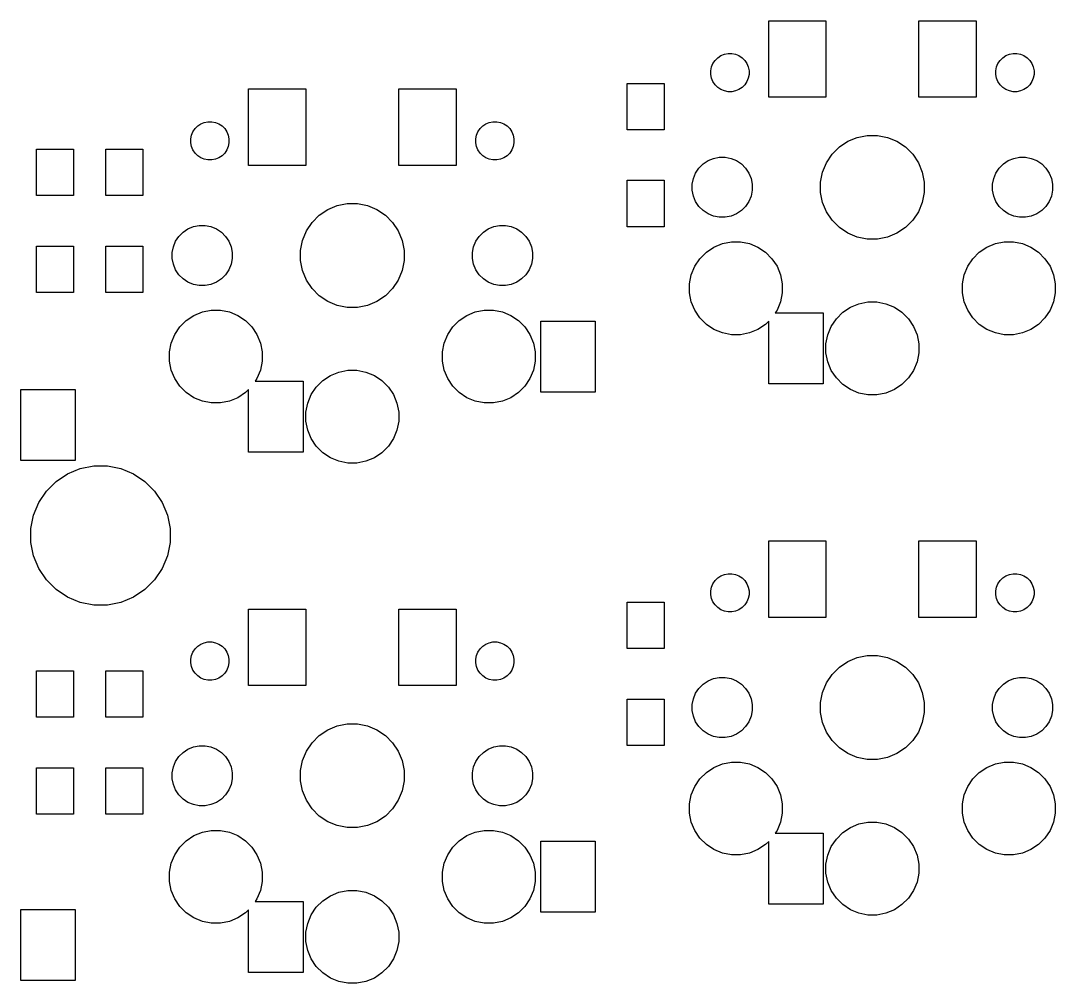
# Model space of a CAD drawing. Extents: x 3.48 to 9.62, y -5.65 to -1.5.
# Drawn here: x 5.018 to 6.51, y -4.419 to -3.032 of the extents above; entities that cross this region are included whole.
import ezdxf

# ---------------------------------------------------------------- set-up
doc = ezdxf.new("R2010")
doc.units = 0
doc.header["$MEASUREMENT"] = 0
doc.layers.add('BLACK', color=7, linetype='CONTINUOUS')

msp = doc.modelspace()

# ---------------------------------------------------------------- linework, layer by layer
at = {"layer": 'BLACK', "linetype": 'CONTINUOUS'}
for p, q in [((6.09646, -3.14177), (6.09646, -3.03154)), ((6.09646, -3.03154), (6.17913, -3.03154)), ((6.17913, -3.03154), (6.17913, -3.14177)), ((6.31299, -3.14177), (6.31299, -3.03154)), ((6.31299, -3.03154), (6.39567, -3.03154)), ((6.39567, -3.03154), (6.39567, -3.14177)), ((6.01914, -3.08873), (6.02298, -3.08489)), ((6.02298, -3.08489), (6.0275, -3.08188)), ((6.0275, -3.08188), (6.03251, -3.0798)), ((6.03251, -3.0798), (6.03784, -3.07874)), ((6.03784, -3.07874), (6.04327, -3.07874)), ((6.04327, -3.07874), (6.04859, -3.0798)), ((6.04859, -3.0798), (6.05361, -3.08188)), ((6.05361, -3.08188), (6.05812, -3.08489)), ((6.05812, -3.08489), (6.06196, -3.08873)), ((6.43017, -3.08873), (6.43401, -3.08489)), ((6.43401, -3.08489), (6.43852, -3.08188)), ((6.43852, -3.08188), (6.44354, -3.0798)), ((6.44354, -3.0798), (6.44886, -3.07874)), ((6.44886, -3.07874), (6.45429, -3.07874)), ((6.45429, -3.07874), (6.45961, -3.0798)), ((6.45961, -3.0798), (6.46463, -3.08188)), ((6.46463, -3.08188), (6.46914, -3.08489)), ((6.46914, -3.08489), (6.47298, -3.08873)), ((6.01299, -3.10358), (6.01405, -3.09826)), ((6.01299, -3.10901), (6.01299, -3.10358)), ((6.01405, -3.09826), (6.01613, -3.09325)), ((6.01613, -3.09325), (6.01914, -3.08873)), ((6.06196, -3.08873), (6.06497, -3.09325)), ((6.06497, -3.09325), (6.06705, -3.09826)), ((6.06705, -3.09826), (6.06811, -3.10358)), ((6.06811, -3.10358), (6.06811, -3.10901)), ((6.42402, -3.10358), (6.42507, -3.09826)), ((6.42402, -3.10901), (6.42402, -3.10358)), ((6.42507, -3.09826), (6.42715, -3.09325)), ((6.42715, -3.09325), (6.43017, -3.08873)), ((6.47298, -3.08873), (6.476, -3.09325)), ((6.476, -3.09325), (6.47807, -3.09826)), ((6.47807, -3.09826), (6.47913, -3.10358)), ((6.47913, -3.10358), (6.47913, -3.10901)), ((6.01405, -3.11434), (6.01299, -3.10901)), ((6.01613, -3.11935), (6.01405, -3.11434)), ((6.06705, -3.11434), (6.06497, -3.11935)), ((6.06811, -3.10901), (6.06705, -3.11434)), ((6.42507, -3.11434), (6.42402, -3.10901)), ((6.42715, -3.11935), (6.42507, -3.11434)), ((6.47807, -3.11434), (6.476, -3.11935)), ((6.47913, -3.10901), (6.47807, -3.11434)), ((5.34646, -3.2402), (5.34646, -3.12996)), ((5.34646, -3.12996), (5.42913, -3.12996)), ((5.42913, -3.12996), (5.42913, -3.2402)), ((5.56299, -3.2402), (5.56299, -3.12996)), ((5.56299, -3.12996), (5.64567, -3.12996)), ((5.64567, -3.12996), (5.64567, -3.2402)), ((5.89252, -3.18878), (5.89252, -3.12185)), ((5.89252, -3.12185), (5.94567, -3.12185)), ((5.94567, -3.12185), (5.94567, -3.18878)), ((6.01914, -3.12387), (6.01613, -3.11935)), ((6.02298, -3.12771), (6.01914, -3.12387)), ((6.0275, -3.13072), (6.02298, -3.12771)), ((6.03251, -3.1328), (6.0275, -3.13072)), ((6.03784, -3.13386), (6.03251, -3.1328)), ((6.04859, -3.1328), (6.04327, -3.13386)), ((6.05361, -3.13072), (6.04859, -3.1328)), ((6.05812, -3.12771), (6.05361, -3.13072)), ((6.06196, -3.12387), (6.05812, -3.12771)), ((6.06497, -3.11935), (6.06196, -3.12387)), ((6.43017, -3.12387), (6.42715, -3.11935)), ((6.43401, -3.12771), (6.43017, -3.12387)), ((6.43852, -3.13072), (6.43401, -3.12771)), ((6.44354, -3.1328), (6.43852, -3.13072)), ((6.44886, -3.13386), (6.44354, -3.1328)), ((6.45961, -3.1328), (6.45429, -3.13386)), ((6.46463, -3.13072), (6.45961, -3.1328)), ((6.46914, -3.12771), (6.46463, -3.13072)), ((6.47298, -3.12387), (6.46914, -3.12771)), ((6.476, -3.11935), (6.47298, -3.12387)), ((6.04327, -3.13386), (6.03784, -3.13386)), ((6.17913, -3.14177), (6.09646, -3.14177)), ((6.39567, -3.14177), (6.31299, -3.14177)), ((6.45429, -3.13386), (6.44886, -3.13386)), ((5.28251, -3.17822), (5.28784, -3.17717)), ((5.28784, -3.17717), (5.29327, -3.17717)), ((5.29327, -3.17717), (5.29859, -3.17822)), ((5.69354, -3.17822), (5.69886, -3.17717)), ((5.69886, -3.17717), (5.70429, -3.17717)), ((5.70429, -3.17717), (5.70961, -3.17822)), ((5.26405, -3.19669), (5.26613, -3.19167)), ((5.26613, -3.19167), (5.26914, -3.18716)), ((5.26914, -3.18716), (5.27298, -3.18332)), ((5.27298, -3.18332), (5.2775, -3.1803)), ((5.2775, -3.1803), (5.28251, -3.17822)), ((5.29859, -3.17822), (5.30361, -3.1803)), ((5.30361, -3.1803), (5.30812, -3.18332)), ((5.30812, -3.18332), (5.31196, -3.18716)), ((5.31196, -3.18716), (5.31497, -3.19167)), ((5.31497, -3.19167), (5.31705, -3.19669)), ((5.67507, -3.19669), (5.67715, -3.19167)), ((5.67715, -3.19167), (5.68017, -3.18716)), ((5.68017, -3.18716), (5.68401, -3.18332)), ((5.68401, -3.18332), (5.68852, -3.1803)), ((5.68852, -3.1803), (5.69354, -3.17822)), ((5.70961, -3.17822), (5.71463, -3.1803)), ((5.71463, -3.1803), (5.71914, -3.18332)), ((5.71914, -3.18332), (5.72298, -3.18716)), ((5.72298, -3.18716), (5.726, -3.19167)), ((5.726, -3.19167), (5.72807, -3.19669)), ((5.94567, -3.18878), (5.89252, -3.18878)), ((5.26299, -3.20201), (5.26405, -3.19669)), ((5.26299, -3.20744), (5.26299, -3.20201)), ((5.26405, -3.21276), (5.26299, -3.20744)), ((5.31705, -3.19669), (5.31811, -3.20201)), ((5.31811, -3.20744), (5.31705, -3.21276)), ((5.31811, -3.20201), (5.31811, -3.20744)), ((5.67402, -3.20201), (5.67507, -3.19669)), ((5.67402, -3.20744), (5.67402, -3.20201)), ((5.67507, -3.21276), (5.67402, -3.20744)), ((5.72807, -3.19669), (5.72913, -3.20201)), ((5.72913, -3.20744), (5.72807, -3.21276)), ((5.72913, -3.20201), (5.72913, -3.20744)), ((6.19838, -3.21355), (6.21063, -3.20536)), ((6.21063, -3.20536), (6.22424, -3.19973)), ((6.22424, -3.19973), (6.2387, -3.19685)), ((6.2387, -3.19685), (6.25343, -3.19685)), ((6.25343, -3.19685), (6.26788, -3.19973)), ((6.26788, -3.19973), (6.2815, -3.20536)), ((6.2815, -3.20536), (6.29375, -3.21355)), ((5.04055, -3.28366), (5.04055, -3.21673)), ((5.04055, -3.21673), (5.0937, -3.21673)), ((5.0937, -3.21673), (5.0937, -3.28366)), ((5.14055, -3.28366), (5.14055, -3.21673)), ((5.14055, -3.21673), (5.1937, -3.21673)), ((5.1937, -3.21673), (5.1937, -3.28366)), ((5.26613, -3.21778), (5.26405, -3.21276)), ((5.26914, -3.22229), (5.26613, -3.21778)), ((5.27298, -3.22613), (5.26914, -3.22229)), ((5.31196, -3.22229), (5.30812, -3.22613)), ((5.31497, -3.21778), (5.31196, -3.22229)), ((5.31705, -3.21276), (5.31497, -3.21778)), ((5.67715, -3.21778), (5.67507, -3.21276)), ((5.68017, -3.22229), (5.67715, -3.21778)), ((5.68401, -3.22613), (5.68017, -3.22229)), ((5.72298, -3.22229), (5.71914, -3.22613)), ((5.726, -3.21778), (5.72298, -3.22229)), ((5.72807, -3.21276), (5.726, -3.21778)), ((6.18796, -3.22397), (6.19838, -3.21355)), ((6.29375, -3.21355), (6.30417, -3.22397)), ((5.2775, -3.22915), (5.27298, -3.22613)), ((5.28251, -3.23122), (5.2775, -3.22915)), ((5.28784, -3.23228), (5.28251, -3.23122)), ((5.29327, -3.23228), (5.28784, -3.23228)), ((5.29859, -3.23122), (5.29327, -3.23228)), ((5.30361, -3.22915), (5.29859, -3.23122)), ((5.30812, -3.22613), (5.30361, -3.22915)), ((5.68852, -3.22915), (5.68401, -3.22613)), ((5.69354, -3.23122), (5.68852, -3.22915)), ((5.69886, -3.23228), (5.69354, -3.23122)), ((5.70429, -3.23228), (5.69886, -3.23228)), ((5.70961, -3.23122), (5.70429, -3.23228)), ((5.71463, -3.22915), (5.70961, -3.23122)), ((5.71914, -3.22613), (5.71463, -3.22915)), ((6.00192, -3.23801), (6.00901, -3.23328)), ((6.00901, -3.23328), (6.0169, -3.23001)), ((6.0169, -3.23001), (6.02526, -3.22835)), ((6.02526, -3.22835), (6.03379, -3.22835)), ((6.03379, -3.22835), (6.04216, -3.23001)), ((6.04216, -3.23001), (6.05004, -3.23328)), ((6.05004, -3.23328), (6.05713, -3.23801)), ((6.17413, -3.24983), (6.17977, -3.23622)), ((6.17977, -3.23622), (6.18796, -3.22397)), ((6.30417, -3.22397), (6.31235, -3.23622)), ((6.31235, -3.23622), (6.31799, -3.24983)), ((6.43499, -3.23801), (6.44208, -3.23328)), ((6.44208, -3.23328), (6.44997, -3.23001)), ((6.44997, -3.23001), (6.45833, -3.22835)), ((6.45833, -3.22835), (6.46686, -3.22835)), ((6.46686, -3.22835), (6.47523, -3.23001)), ((6.47523, -3.23001), (6.48311, -3.23328)), ((6.48311, -3.23328), (6.49021, -3.23801)), ((5.42913, -3.2402), (5.34646, -3.2402)), ((5.64567, -3.2402), (5.56299, -3.2402)), ((5.98788, -3.25902), (5.99115, -3.25114)), ((5.99115, -3.25114), (5.99589, -3.24405)), ((5.99589, -3.24405), (6.00192, -3.23801)), ((6.05713, -3.23801), (6.06317, -3.24405)), ((6.06317, -3.24405), (6.06791, -3.25114)), ((6.06791, -3.25114), (6.07117, -3.25902)), ((6.17126, -3.26429), (6.17413, -3.24983)), ((6.31799, -3.24983), (6.32087, -3.26429)), ((6.42096, -3.25902), (6.42422, -3.25114)), ((6.42422, -3.25114), (6.42896, -3.24405)), ((6.42896, -3.24405), (6.43499, -3.23801)), ((6.49021, -3.23801), (6.49624, -3.24405)), ((6.49624, -3.24405), (6.50098, -3.25114)), ((6.50098, -3.25114), (6.50424, -3.25902)), ((5.89252, -3.32854), (5.89252, -3.26161)), ((5.89252, -3.26161), (5.94567, -3.26161)), ((5.94567, -3.26161), (5.94567, -3.32854)), ((5.98622, -3.26739), (5.98788, -3.25902)), ((5.98622, -3.27592), (5.98622, -3.26739)), ((6.07117, -3.25902), (6.07283, -3.26739)), ((6.07283, -3.26739), (6.07283, -3.27592)), ((6.17126, -3.27902), (6.17126, -3.26429)), ((6.32087, -3.26429), (6.32087, -3.27902)), ((6.41929, -3.26739), (6.42096, -3.25902)), ((6.41929, -3.27592), (6.41929, -3.26739)), ((6.50424, -3.25902), (6.50591, -3.26739)), ((6.50591, -3.26739), (6.50591, -3.27592)), ((5.98788, -3.28429), (5.98622, -3.27592)), ((6.07283, -3.27592), (6.07117, -3.28429)), ((6.17413, -3.29347), (6.17126, -3.27902)), ((6.32087, -3.27902), (6.31799, -3.29347)), ((6.42096, -3.28429), (6.41929, -3.27592)), ((6.50591, -3.27592), (6.50424, -3.28429)), ((5.0937, -3.28366), (5.04055, -3.28366)), ((5.1937, -3.28366), (5.14055, -3.28366)), ((5.47424, -3.29815), (5.4887, -3.29528)), ((5.4887, -3.29528), (5.50343, -3.29528)), ((5.50343, -3.29528), (5.51788, -3.29815)), ((5.99115, -3.29217), (5.98788, -3.28429)), ((5.99589, -3.29926), (5.99115, -3.29217)), ((6.06791, -3.29217), (6.06317, -3.29926)), ((6.07117, -3.28429), (6.06791, -3.29217)), ((6.17977, -3.30709), (6.17413, -3.29347)), ((6.31799, -3.29347), (6.31235, -3.30709)), ((6.42422, -3.29217), (6.42096, -3.28429)), ((6.42896, -3.29926), (6.42422, -3.29217)), ((6.50098, -3.29217), (6.49624, -3.29926)), ((6.50424, -3.28429), (6.50098, -3.29217)), ((5.43796, -3.32239), (5.44838, -3.31198)), ((5.44838, -3.31198), (5.46063, -3.30379)), ((5.46063, -3.30379), (5.47424, -3.29815)), ((5.51788, -3.29815), (5.5315, -3.30379)), ((5.5315, -3.30379), (5.54375, -3.31198)), ((5.54375, -3.31198), (5.55417, -3.32239)), ((6.00192, -3.30529), (5.99589, -3.29926)), ((6.00901, -3.31003), (6.00192, -3.30529)), ((6.0169, -3.3133), (6.00901, -3.31003)), ((6.05004, -3.31003), (6.04216, -3.3133)), ((6.05713, -3.30529), (6.05004, -3.31003)), ((6.06317, -3.29926), (6.05713, -3.30529)), ((6.18796, -3.31934), (6.17977, -3.30709)), ((6.31235, -3.30709), (6.30417, -3.31934)), ((6.43499, -3.30529), (6.42896, -3.29926)), ((6.44208, -3.31003), (6.43499, -3.30529)), ((6.44997, -3.3133), (6.44208, -3.31003)), ((6.48311, -3.31003), (6.47523, -3.3133)), ((6.49021, -3.30529), (6.48311, -3.31003)), ((6.49624, -3.29926), (6.49021, -3.30529)), ((5.2669, -3.32844), (5.27526, -3.32677)), ((5.27526, -3.32677), (5.28379, -3.32677)), ((5.28379, -3.32677), (5.29216, -3.32844)), ((5.42977, -3.33465), (5.43796, -3.32239)), ((5.55417, -3.32239), (5.56235, -3.33465)), ((5.69997, -3.32844), (5.70833, -3.32677)), ((5.70833, -3.32677), (5.71686, -3.32677)), ((5.71686, -3.32677), (5.72523, -3.32844)), ((6.02526, -3.31496), (6.0169, -3.3133)), ((6.03379, -3.31496), (6.02526, -3.31496)), ((6.04216, -3.3133), (6.03379, -3.31496)), ((6.19838, -3.32976), (6.18796, -3.31934)), ((6.30417, -3.31934), (6.29375, -3.32976)), ((6.45833, -3.31496), (6.44997, -3.3133)), ((6.46686, -3.31496), (6.45833, -3.31496)), ((6.47523, -3.3133), (6.46686, -3.31496)), ((5.24589, -3.34247), (5.25192, -3.33644)), ((5.25192, -3.33644), (5.25901, -3.3317)), ((5.25901, -3.3317), (5.2669, -3.32844)), ((5.29216, -3.32844), (5.30004, -3.3317)), ((5.30004, -3.3317), (5.30713, -3.33644)), ((5.30713, -3.33644), (5.31317, -3.34247)), ((5.42413, -3.34826), (5.42977, -3.33465)), ((5.56235, -3.33465), (5.56799, -3.34826)), ((5.67896, -3.34247), (5.68499, -3.33644)), ((5.68499, -3.33644), (5.69208, -3.3317)), ((5.69208, -3.3317), (5.69997, -3.32844)), ((5.72523, -3.32844), (5.73311, -3.3317)), ((5.73311, -3.3317), (5.74021, -3.33644)), ((5.74021, -3.33644), (5.74624, -3.34247)), ((5.94567, -3.32854), (5.89252, -3.32854)), ((6.21063, -3.33794), (6.19838, -3.32976)), ((6.22424, -3.34358), (6.21063, -3.33794)), ((6.2815, -3.33794), (6.26788, -3.34358)), ((6.29375, -3.32976), (6.2815, -3.33794)), ((5.04055, -3.42343), (5.04055, -3.3565)), ((5.04055, -3.3565), (5.0937, -3.3565)), ((5.0937, -3.3565), (5.0937, -3.42343)), ((5.14055, -3.42343), (5.14055, -3.3565)), ((5.14055, -3.3565), (5.1937, -3.3565)), ((5.1937, -3.3565), (5.1937, -3.42343)), ((5.23788, -3.35745), (5.24115, -3.34957)), ((5.24115, -3.34957), (5.24589, -3.34247)), ((5.31317, -3.34247), (5.31791, -3.34957)), ((5.31791, -3.34957), (5.32117, -3.35745)), ((5.42126, -3.36271), (5.42413, -3.34826)), ((5.56799, -3.34826), (5.57087, -3.36271)), ((5.67096, -3.35745), (5.67422, -3.34957)), ((5.67422, -3.34957), (5.67896, -3.34247)), ((5.74624, -3.34247), (5.75098, -3.34957)), ((5.75098, -3.34957), (5.75424, -3.35745)), ((6.01751, -3.35801), (6.02969, -3.35297)), ((6.02969, -3.35297), (6.04262, -3.35039)), ((6.04262, -3.35039), (6.0558, -3.35039)), ((6.0558, -3.35039), (6.06874, -3.35297)), ((6.06874, -3.35297), (6.08092, -3.35801)), ((6.2387, -3.34646), (6.22424, -3.34358)), ((6.25343, -3.34646), (6.2387, -3.34646)), ((6.26788, -3.34358), (6.25343, -3.34646)), ((6.41121, -3.35801), (6.42339, -3.35297)), ((6.42339, -3.35297), (6.43632, -3.35039)), ((6.43632, -3.35039), (6.44951, -3.35039)), ((6.44951, -3.35039), (6.46244, -3.35297)), ((6.46244, -3.35297), (6.47462, -3.35801)), ((5.23622, -3.36581), (5.23788, -3.35745)), ((5.23622, -3.37434), (5.23622, -3.36581)), ((5.32117, -3.35745), (5.32283, -3.36581)), ((5.32283, -3.36581), (5.32283, -3.37434)), ((5.42126, -3.37745), (5.42126, -3.36271)), ((5.57087, -3.36271), (5.57087, -3.37745)), ((5.66929, -3.36581), (5.67096, -3.35745)), ((5.66929, -3.37434), (5.66929, -3.36581)), ((5.75424, -3.35745), (5.75591, -3.36581)), ((5.75591, -3.36581), (5.75591, -3.37434)), ((5.99723, -3.37466), (6.00655, -3.36534)), ((6.00655, -3.36534), (6.01751, -3.35801)), ((6.08092, -3.35801), (6.09188, -3.36534)), ((6.09188, -3.36534), (6.1012, -3.37466)), ((6.39093, -3.37466), (6.40025, -3.36534)), ((6.40025, -3.36534), (6.41121, -3.35801)), ((6.47462, -3.35801), (6.48558, -3.36534)), ((6.48558, -3.36534), (6.4949, -3.37466)), ((5.23788, -3.38271), (5.23622, -3.37434)), ((5.24115, -3.39059), (5.23788, -3.38271)), ((5.32117, -3.38271), (5.31791, -3.39059)), ((5.32283, -3.37434), (5.32117, -3.38271)), ((5.42413, -3.3919), (5.42126, -3.37745)), ((5.57087, -3.37745), (5.56799, -3.3919)), ((5.67096, -3.38271), (5.66929, -3.37434)), ((5.67422, -3.39059), (5.67096, -3.38271)), ((5.75424, -3.38271), (5.75098, -3.39059)), ((5.75591, -3.37434), (5.75424, -3.38271)), ((5.98486, -3.3978), (5.9899, -3.38562)), ((5.9899, -3.38562), (5.99723, -3.37466)), ((6.1012, -3.37466), (6.10852, -3.38562)), ((6.10852, -3.38562), (6.11357, -3.3978)), ((6.37856, -3.3978), (6.3836, -3.38562)), ((6.3836, -3.38562), (6.39093, -3.37466)), ((6.4949, -3.37466), (6.50223, -3.38562)), ((6.50223, -3.38562), (6.50727, -3.3978)), ((5.24589, -3.39769), (5.24115, -3.39059)), ((5.25192, -3.40372), (5.24589, -3.39769)), ((5.31317, -3.39769), (5.30713, -3.40372)), ((5.31791, -3.39059), (5.31317, -3.39769)), ((5.42977, -3.40551), (5.42413, -3.3919)), ((5.56799, -3.3919), (5.56235, -3.40551)), ((5.67896, -3.39769), (5.67422, -3.39059)), ((5.68499, -3.40372), (5.67896, -3.39769)), ((5.74624, -3.39769), (5.74021, -3.40372)), ((5.75098, -3.39059), (5.74624, -3.39769)), ((5.98228, -3.41073), (5.98486, -3.3978)), ((6.11357, -3.3978), (6.11614, -3.41073)), ((6.37598, -3.41073), (6.37856, -3.3978)), ((6.50727, -3.3978), (6.50984, -3.41073)), ((5.25901, -3.40846), (5.25192, -3.40372)), ((5.2669, -3.41172), (5.25901, -3.40846)), ((5.27526, -3.41339), (5.2669, -3.41172)), ((5.28379, -3.41339), (5.27526, -3.41339)), ((5.29216, -3.41172), (5.28379, -3.41339)), ((5.30004, -3.40846), (5.29216, -3.41172)), ((5.30713, -3.40372), (5.30004, -3.40846)), ((5.43796, -3.41776), (5.42977, -3.40551)), ((5.56235, -3.40551), (5.55417, -3.41776)), ((5.69208, -3.40846), (5.68499, -3.40372)), ((5.69997, -3.41172), (5.69208, -3.40846)), ((5.70833, -3.41339), (5.69997, -3.41172)), ((5.71686, -3.41339), (5.70833, -3.41339)), ((5.72523, -3.41172), (5.71686, -3.41339)), ((5.73311, -3.40846), (5.72523, -3.41172)), ((5.74021, -3.40372), (5.73311, -3.40846)), ((5.98228, -3.42391), (5.98228, -3.41073)), ((6.11614, -3.41073), (6.11614, -3.42391)), ((6.37598, -3.42391), (6.37598, -3.41073)), ((6.50984, -3.41073), (6.50984, -3.42391)), ((5.0937, -3.42343), (5.04055, -3.42343)), ((5.1937, -3.42343), (5.14055, -3.42343)), ((5.44838, -3.42818), (5.43796, -3.41776)), ((5.46063, -3.43637), (5.44838, -3.42818)), ((5.54375, -3.42818), (5.5315, -3.43637)), ((5.55417, -3.41776), (5.54375, -3.42818)), ((5.98486, -3.43685), (5.98228, -3.42391)), ((6.11614, -3.42391), (6.11357, -3.43685)), ((6.37856, -3.43685), (6.37598, -3.42391)), ((6.50984, -3.42391), (6.50727, -3.43685)), ((5.47424, -3.44201), (5.46063, -3.43637)), ((5.4887, -3.44488), (5.47424, -3.44201)), ((5.50343, -3.44488), (5.4887, -3.44488)), ((5.51788, -3.44201), (5.50343, -3.44488)), ((5.5315, -3.43637), (5.51788, -3.44201)), ((5.9899, -3.44903), (5.98486, -3.43685)), ((6.11357, -3.43685), (6.10852, -3.44903)), ((6.2034, -3.45195), (6.21436, -3.44463)), ((6.21436, -3.44463), (6.22654, -3.43958)), ((6.22654, -3.43958), (6.23947, -3.43701)), ((6.23947, -3.43701), (6.25265, -3.43701)), ((6.25265, -3.43701), (6.26559, -3.43958)), ((6.26559, -3.43958), (6.27777, -3.44463)), ((6.27777, -3.44463), (6.28873, -3.45195)), ((6.3836, -3.44903), (6.37856, -3.43685)), ((6.50727, -3.43685), (6.50223, -3.44903)), ((5.25655, -3.46376), (5.26751, -3.45644)), ((5.26751, -3.45644), (5.27969, -3.45139)), ((5.27969, -3.45139), (5.29262, -3.44882)), ((5.29262, -3.44882), (5.3058, -3.44882)), ((5.3058, -3.44882), (5.31874, -3.45139)), ((5.31874, -3.45139), (5.33092, -3.45644)), ((5.33092, -3.45644), (5.34188, -3.46376)), ((5.65025, -3.46376), (5.66121, -3.45644)), ((5.66121, -3.45644), (5.67339, -3.45139)), ((5.67339, -3.45139), (5.68632, -3.44882)), ((5.68632, -3.44882), (5.69951, -3.44882)), ((5.69951, -3.44882), (5.71244, -3.45139)), ((5.71244, -3.45139), (5.72462, -3.45644)), ((5.72462, -3.45644), (5.73558, -3.46376)), ((5.99723, -3.45999), (5.9899, -3.44903)), ((6.00655, -3.46931), (5.99723, -3.45999)), ((6.10852, -3.44903), (6.10603, -3.45276)), ((6.10603, -3.45276), (6.1752, -3.45276)), ((6.1752, -3.45276), (6.1752, -3.55512)), ((6.18675, -3.47223), (6.19408, -3.46127)), ((6.19408, -3.46127), (6.2034, -3.45195)), ((6.28873, -3.45195), (6.29805, -3.46127)), ((6.29805, -3.46127), (6.30537, -3.47223)), ((6.39093, -3.45999), (6.3836, -3.44903)), ((6.40025, -3.46931), (6.39093, -3.45999)), ((6.4949, -3.45999), (6.48558, -3.46931)), ((6.50223, -3.44903), (6.4949, -3.45999)), ((5.2399, -3.48405), (5.24723, -3.47308)), ((5.24723, -3.47308), (5.25655, -3.46376)), ((5.34188, -3.46376), (5.3512, -3.47308)), ((5.3512, -3.47308), (5.35852, -3.48405)), ((5.6336, -3.48405), (5.64093, -3.47308)), ((5.64093, -3.47308), (5.65025, -3.46376)), ((5.73558, -3.46376), (5.7449, -3.47308)), ((5.7449, -3.47308), (5.75223, -3.48405)), ((5.76772, -3.56693), (5.76772, -3.46457)), ((5.76772, -3.46457), (5.84646, -3.46457)), ((5.84646, -3.46457), (5.84646, -3.56693)), ((6.01751, -3.47663), (6.00655, -3.46931)), ((6.02969, -3.48168), (6.01751, -3.47663)), ((6.08092, -3.47663), (6.06874, -3.48168)), ((6.09188, -3.46931), (6.08092, -3.47663)), ((6.09646, -3.46473), (6.09188, -3.46931)), ((6.09646, -3.55512), (6.09646, -3.46473)), ((6.18171, -3.48441), (6.18675, -3.47223)), ((6.30537, -3.47223), (6.31042, -3.48441)), ((6.41121, -3.47663), (6.40025, -3.46931)), ((6.42339, -3.48168), (6.41121, -3.47663)), ((6.47462, -3.47663), (6.46244, -3.48168)), ((6.48558, -3.46931), (6.47462, -3.47663)), ((5.23486, -3.49623), (5.2399, -3.48405)), ((5.35852, -3.48405), (5.36357, -3.49623)), ((5.62856, -3.49623), (5.6336, -3.48405)), ((5.75223, -3.48405), (5.75727, -3.49623)), ((6.04262, -3.48425), (6.02969, -3.48168)), ((6.0558, -3.48425), (6.04262, -3.48425)), ((6.06874, -3.48168), (6.0558, -3.48425)), ((6.17913, -3.49735), (6.18171, -3.48441)), ((6.31042, -3.48441), (6.31299, -3.49735)), ((6.43632, -3.48425), (6.42339, -3.48168)), ((6.44951, -3.48425), (6.43632, -3.48425)), ((6.46244, -3.48168), (6.44951, -3.48425)), ((5.23228, -3.50916), (5.23486, -3.49623)), ((5.36357, -3.49623), (5.36614, -3.50916)), ((5.62598, -3.50916), (5.62856, -3.49623)), ((5.75727, -3.49623), (5.75984, -3.50916)), ((6.17913, -3.51053), (6.17913, -3.49735)), ((6.31299, -3.49735), (6.31299, -3.51053)), ((5.23228, -3.52234), (5.23228, -3.50916)), ((5.36614, -3.50916), (5.36614, -3.52234)), ((5.62598, -3.52234), (5.62598, -3.50916)), ((5.75984, -3.50916), (5.75984, -3.52234)), ((6.18171, -3.52346), (6.17913, -3.51053)), ((6.31299, -3.51053), (6.31042, -3.52346)), ((5.23486, -3.53527), (5.23228, -3.52234)), ((5.2399, -3.54745), (5.23486, -3.53527)), ((5.36357, -3.53527), (5.35852, -3.54745)), ((5.36614, -3.52234), (5.36357, -3.53527)), ((5.47654, -3.53801), (5.48947, -3.53543)), ((5.48947, -3.53543), (5.50265, -3.53543)), ((5.50265, -3.53543), (5.51559, -3.53801)), ((5.62856, -3.53527), (5.62598, -3.52234)), ((5.6336, -3.54745), (5.62856, -3.53527)), ((5.75727, -3.53527), (5.75223, -3.54745)), ((5.75984, -3.52234), (5.75727, -3.53527)), ((6.18675, -3.53564), (6.18171, -3.52346)), ((6.19408, -3.5466), (6.18675, -3.53564)), ((6.30537, -3.53564), (6.29805, -3.5466)), ((6.31042, -3.52346), (6.30537, -3.53564)), ((5.24723, -3.55841), (5.2399, -3.54745)), ((5.35852, -3.54745), (5.35603, -3.55118)), ((5.35603, -3.55118), (5.4252, -3.55118)), ((5.4252, -3.55118), (5.4252, -3.65354)), ((5.44408, -3.5597), (5.4534, -3.55037)), ((5.4534, -3.55037), (5.46436, -3.54305)), ((5.46436, -3.54305), (5.47654, -3.53801)), ((5.51559, -3.53801), (5.52777, -3.54305)), ((5.52777, -3.54305), (5.53873, -3.55037)), ((5.53873, -3.55037), (5.54805, -3.5597)), ((5.64093, -3.55841), (5.6336, -3.54745)), ((5.75223, -3.54745), (5.7449, -3.55841)), ((6.2034, -3.55592), (6.19408, -3.5466)), ((6.29805, -3.5466), (6.28873, -3.55592)), ((5.01772, -3.66535), (5.01772, -3.56299)), ((5.01772, -3.56299), (5.09646, -3.56299)), ((5.09646, -3.56299), (5.09646, -3.66535)), ((5.25655, -3.56774), (5.24723, -3.55841)), ((5.34646, -3.56316), (5.34188, -3.56774)), ((5.34646, -3.65354), (5.34646, -3.56316)), ((5.43675, -3.57066), (5.44408, -3.5597)), ((5.54805, -3.5597), (5.55537, -3.57066)), ((5.65025, -3.56774), (5.64093, -3.55841)), ((5.7449, -3.55841), (5.73558, -3.56774)), ((6.1752, -3.55512), (6.09646, -3.55512)), ((6.21436, -3.56325), (6.2034, -3.55592)), ((6.22654, -3.56829), (6.21436, -3.56325)), ((6.27777, -3.56325), (6.26559, -3.56829)), ((6.28873, -3.55592), (6.27777, -3.56325)), ((5.26751, -3.57506), (5.25655, -3.56774)), ((5.27969, -3.58011), (5.26751, -3.57506)), ((5.29262, -3.58268), (5.27969, -3.58011)), ((5.31874, -3.58011), (5.3058, -3.58268)), ((5.33092, -3.57506), (5.31874, -3.58011)), ((5.34188, -3.56774), (5.33092, -3.57506)), ((5.43171, -3.58284), (5.43675, -3.57066)), ((5.55537, -3.57066), (5.56042, -3.58284)), ((5.66121, -3.57506), (5.65025, -3.56774)), ((5.67339, -3.58011), (5.66121, -3.57506)), ((5.68632, -3.58268), (5.67339, -3.58011)), ((5.71244, -3.58011), (5.69951, -3.58268)), ((5.72462, -3.57506), (5.71244, -3.58011)), ((5.73558, -3.56774), (5.72462, -3.57506)), ((5.84646, -3.56693), (5.76772, -3.56693)), ((6.23947, -3.57087), (6.22654, -3.56829)), ((6.25265, -3.57087), (6.23947, -3.57087)), ((6.26559, -3.56829), (6.25265, -3.57087)), ((5.3058, -3.58268), (5.29262, -3.58268)), ((5.42913, -3.59577), (5.43171, -3.58284)), ((5.42913, -3.60895), (5.42913, -3.59577)), ((5.56042, -3.58284), (5.56299, -3.59577)), ((5.56299, -3.59577), (5.56299, -3.60895)), ((5.69951, -3.58268), (5.68632, -3.58268)), ((5.43171, -3.62188), (5.42913, -3.60895)), ((5.56299, -3.60895), (5.56042, -3.62188)), ((5.43675, -3.63407), (5.43171, -3.62188)), ((5.56042, -3.62188), (5.55537, -3.63407)), ((5.44408, -3.64503), (5.43675, -3.63407)), ((5.55537, -3.63407), (5.54805, -3.64503)), ((5.4252, -3.65354), (5.34646, -3.65354)), ((5.4534, -3.65435), (5.44408, -3.64503)), ((5.46436, -3.66167), (5.4534, -3.65435)), ((5.53873, -3.65435), (5.52777, -3.66167)), ((5.54805, -3.64503), (5.53873, -3.65435)), ((5.09646, -3.66535), (5.01772, -3.66535)), ((5.47654, -3.66672), (5.46436, -3.66167)), ((5.48947, -3.66929), (5.47654, -3.66672)), ((5.50265, -3.66929), (5.48947, -3.66929)), ((5.51559, -3.66672), (5.50265, -3.66929)), ((5.52777, -3.66167), (5.51559, -3.66672)), ((5.06888, -3.69575), (5.08532, -3.68476)), ((5.08532, -3.68476), (5.1036, -3.67719)), ((5.1036, -3.67719), (5.12299, -3.67333)), ((5.12299, -3.67333), (5.14277, -3.67333)), ((5.14277, -3.67333), (5.16216, -3.67719)), ((5.16216, -3.67719), (5.18043, -3.68476)), ((5.18043, -3.68476), (5.19688, -3.69575)), ((5.0549, -3.70973), (5.06888, -3.69575)), ((5.19688, -3.69575), (5.21086, -3.70973)), ((5.04391, -3.72617), (5.0549, -3.70973)), ((5.21086, -3.70973), (5.22185, -3.72617)), ((5.03634, -3.74444), (5.04391, -3.72617)), ((5.22185, -3.72617), (5.22941, -3.74444)), ((5.03249, -3.76384), (5.03634, -3.74444)), ((5.22941, -3.74444), (5.23327, -3.76384)), ((5.03249, -3.78361), (5.03249, -3.76384)), ((5.23327, -3.76384), (5.23327, -3.78361)), ((5.03634, -3.80301), (5.03249, -3.78361)), ((5.23327, -3.78361), (5.22941, -3.80301)), ((6.09646, -3.89177), (6.09646, -3.78154)), ((6.09646, -3.78154), (6.17913, -3.78154)), ((6.17913, -3.78154), (6.17913, -3.89177)), ((6.31299, -3.89177), (6.31299, -3.78154)), ((6.31299, -3.78154), (6.39567, -3.78154)), ((6.39567, -3.78154), (6.39567, -3.89177)), ((5.04391, -3.82128), (5.03634, -3.80301)), ((5.22941, -3.80301), (5.22185, -3.82128)), ((5.0549, -3.83772), (5.04391, -3.82128)), ((5.22185, -3.82128), (5.21086, -3.83772)), ((6.02298, -3.83489), (6.0275, -3.83188)), ((6.0275, -3.83188), (6.03251, -3.8298)), ((6.03251, -3.8298), (6.03784, -3.82874)), ((6.03784, -3.82874), (6.04327, -3.82874)), ((6.04327, -3.82874), (6.04859, -3.8298)), ((6.04859, -3.8298), (6.05361, -3.83188)), ((6.05361, -3.83188), (6.05812, -3.83489)), ((6.43401, -3.83489), (6.43852, -3.83188)), ((6.43852, -3.83188), (6.44354, -3.8298)), ((6.44354, -3.8298), (6.44886, -3.82874)), ((6.44886, -3.82874), (6.45429, -3.82874)), ((6.45429, -3.82874), (6.45961, -3.8298)), ((6.45961, -3.8298), (6.46463, -3.83188)), ((6.46463, -3.83188), (6.46914, -3.83489)), ((5.06888, -3.85171), (5.0549, -3.83772)), ((5.21086, -3.83772), (5.19688, -3.85171)), ((6.01299, -3.85358), (6.01405, -3.84826)), ((6.01405, -3.84826), (6.01613, -3.84325)), ((6.01613, -3.84325), (6.01914, -3.83873)), ((6.01914, -3.83873), (6.02298, -3.83489)), ((6.05812, -3.83489), (6.06196, -3.83873)), ((6.06196, -3.83873), (6.06497, -3.84325)), ((6.06497, -3.84325), (6.06705, -3.84826)), ((6.06705, -3.84826), (6.06811, -3.85358)), ((6.42402, -3.85358), (6.42507, -3.84826)), ((6.42507, -3.84826), (6.42715, -3.84325)), ((6.42715, -3.84325), (6.43017, -3.83873)), ((6.43017, -3.83873), (6.43401, -3.83489)), ((6.46914, -3.83489), (6.47298, -3.83873)), ((6.47298, -3.83873), (6.476, -3.84325)), ((6.476, -3.84325), (6.47807, -3.84826)), ((6.47807, -3.84826), (6.47913, -3.85358)), ((5.08532, -3.86269), (5.06888, -3.85171)), ((5.1036, -3.87026), (5.08532, -3.86269)), ((5.18043, -3.86269), (5.16216, -3.87026)), ((5.19688, -3.85171), (5.18043, -3.86269)), ((6.01299, -3.85901), (6.01299, -3.85358)), ((6.01405, -3.86434), (6.01299, -3.85901)), ((6.01613, -3.86935), (6.01405, -3.86434)), ((6.06705, -3.86434), (6.06497, -3.86935)), ((6.06811, -3.85901), (6.06705, -3.86434)), ((6.06811, -3.85358), (6.06811, -3.85901)), ((6.42402, -3.85901), (6.42402, -3.85358)), ((6.42507, -3.86434), (6.42402, -3.85901)), ((6.42715, -3.86935), (6.42507, -3.86434)), ((6.47807, -3.86434), (6.476, -3.86935)), ((6.47913, -3.85901), (6.47807, -3.86434)), ((6.47913, -3.85358), (6.47913, -3.85901)), ((5.12299, -3.87412), (5.1036, -3.87026)), ((5.14277, -3.87412), (5.12299, -3.87412)), ((5.16216, -3.87026), (5.14277, -3.87412)), ((5.89252, -3.93681), (5.89252, -3.86988)), ((5.89252, -3.86988), (5.94567, -3.86988)), ((5.94567, -3.86988), (5.94567, -3.93681)), ((6.01914, -3.87387), (6.01613, -3.86935)), ((6.02298, -3.87771), (6.01914, -3.87387)), ((6.0275, -3.88072), (6.02298, -3.87771)), ((6.05812, -3.87771), (6.05361, -3.88072)), ((6.06196, -3.87387), (6.05812, -3.87771)), ((6.06497, -3.86935), (6.06196, -3.87387)), ((6.43017, -3.87387), (6.42715, -3.86935)), ((6.43401, -3.87771), (6.43017, -3.87387)), ((6.43852, -3.88072), (6.43401, -3.87771)), ((6.46914, -3.87771), (6.46463, -3.88072)), ((6.47298, -3.87387), (6.46914, -3.87771)), ((6.476, -3.86935), (6.47298, -3.87387)), ((5.34646, -3.9902), (5.34646, -3.87996)), ((5.34646, -3.87996), (5.42913, -3.87996)), ((5.42913, -3.87996), (5.42913, -3.9902)), ((5.56299, -3.9902), (5.56299, -3.87996)), ((5.56299, -3.87996), (5.64567, -3.87996)), ((5.64567, -3.87996), (5.64567, -3.9902)), ((6.03251, -3.8828), (6.0275, -3.88072)), ((6.03784, -3.88386), (6.03251, -3.8828)), ((6.04327, -3.88386), (6.03784, -3.88386)), ((6.04859, -3.8828), (6.04327, -3.88386)), ((6.05361, -3.88072), (6.04859, -3.8828)), ((6.17913, -3.89177), (6.09646, -3.89177)), ((6.39567, -3.89177), (6.31299, -3.89177)), ((6.44354, -3.8828), (6.43852, -3.88072)), ((6.44886, -3.88386), (6.44354, -3.8828)), ((6.45429, -3.88386), (6.44886, -3.88386)), ((6.45961, -3.8828), (6.45429, -3.88386)), ((6.46463, -3.88072), (6.45961, -3.8828)), ((5.26613, -3.94167), (5.26914, -3.93716)), ((5.26914, -3.93716), (5.27298, -3.93332)), ((5.27298, -3.93332), (5.2775, -3.9303)), ((5.2775, -3.9303), (5.28251, -3.92822)), ((5.28251, -3.92822), (5.28784, -3.92717)), ((5.28784, -3.92717), (5.29327, -3.92717)), ((5.29327, -3.92717), (5.29859, -3.92822)), ((5.29859, -3.92822), (5.30361, -3.9303)), ((5.30361, -3.9303), (5.30812, -3.93332)), ((5.30812, -3.93332), (5.31196, -3.93716)), ((5.31196, -3.93716), (5.31497, -3.94167)), ((5.67715, -3.94167), (5.68017, -3.93716)), ((5.68017, -3.93716), (5.68401, -3.93332)), ((5.68401, -3.93332), (5.68852, -3.9303)), ((5.68852, -3.9303), (5.69354, -3.92822)), ((5.69354, -3.92822), (5.69886, -3.92717)), ((5.69886, -3.92717), (5.70429, -3.92717)), ((5.70429, -3.92717), (5.70961, -3.92822)), ((5.70961, -3.92822), (5.71463, -3.9303)), ((5.71463, -3.9303), (5.71914, -3.93332)), ((5.71914, -3.93332), (5.72298, -3.93716)), ((5.72298, -3.93716), (5.726, -3.94167)), ((5.94567, -3.93681), (5.89252, -3.93681)), ((5.26299, -3.95201), (5.26405, -3.94669)), ((5.26299, -3.95744), (5.26299, -3.95201)), ((5.26405, -3.94669), (5.26613, -3.94167)), ((5.31497, -3.94167), (5.31705, -3.94669)), ((5.31705, -3.94669), (5.31811, -3.95201)), ((5.31811, -3.95201), (5.31811, -3.95744)), ((5.67402, -3.95201), (5.67507, -3.94669)), ((5.67402, -3.95744), (5.67402, -3.95201)), ((5.67507, -3.94669), (5.67715, -3.94167)), ((5.726, -3.94167), (5.72807, -3.94669)), ((5.72807, -3.94669), (5.72913, -3.95201)), ((5.72913, -3.95201), (5.72913, -3.95744)), ((6.21063, -3.95536), (6.22424, -3.94973)), ((6.22424, -3.94973), (6.2387, -3.94685)), ((6.2387, -3.94685), (6.25343, -3.94685)), ((6.25343, -3.94685), (6.26788, -3.94973)), ((6.26788, -3.94973), (6.2815, -3.95536)), ((5.04055, -4.03563), (5.04055, -3.9687)), ((5.04055, -3.9687), (5.0937, -3.9687)), ((5.0937, -3.9687), (5.0937, -4.03563)), ((5.14055, -4.03563), (5.14055, -3.9687)), ((5.14055, -3.9687), (5.1937, -3.9687)), ((5.1937, -3.9687), (5.1937, -4.03563)), ((5.26405, -3.96276), (5.26299, -3.95744)), ((5.26613, -3.96778), (5.26405, -3.96276)), ((5.26914, -3.97229), (5.26613, -3.96778)), ((5.31497, -3.96778), (5.31196, -3.97229)), ((5.31705, -3.96276), (5.31497, -3.96778)), ((5.31811, -3.95744), (5.31705, -3.96276)), ((5.67507, -3.96276), (5.67402, -3.95744)), ((5.67715, -3.96778), (5.67507, -3.96276)), ((5.68017, -3.97229), (5.67715, -3.96778)), ((5.726, -3.96778), (5.72298, -3.97229)), ((5.72807, -3.96276), (5.726, -3.96778)), ((5.72913, -3.95744), (5.72807, -3.96276)), ((6.18796, -3.97397), (6.19838, -3.96355)), ((6.19838, -3.96355), (6.21063, -3.95536)), ((6.2815, -3.95536), (6.29375, -3.96355)), ((6.29375, -3.96355), (6.30417, -3.97397)), ((5.27298, -3.97613), (5.26914, -3.97229)), ((5.2775, -3.97915), (5.27298, -3.97613)), ((5.28251, -3.98122), (5.2775, -3.97915)), ((5.28784, -3.98228), (5.28251, -3.98122)), ((5.29327, -3.98228), (5.28784, -3.98228)), ((5.29859, -3.98122), (5.29327, -3.98228)), ((5.30361, -3.97915), (5.29859, -3.98122)), ((5.30812, -3.97613), (5.30361, -3.97915)), ((5.31196, -3.97229), (5.30812, -3.97613)), ((5.68401, -3.97613), (5.68017, -3.97229)), ((5.68852, -3.97915), (5.68401, -3.97613)), ((5.69354, -3.98122), (5.68852, -3.97915)), ((5.69886, -3.98228), (5.69354, -3.98122)), ((5.70429, -3.98228), (5.69886, -3.98228)), ((5.70961, -3.98122), (5.70429, -3.98228)), ((5.71463, -3.97915), (5.70961, -3.98122)), ((5.71914, -3.97613), (5.71463, -3.97915)), ((5.72298, -3.97229), (5.71914, -3.97613)), ((6.00192, -3.98801), (6.00901, -3.98328)), ((6.00901, -3.98328), (6.0169, -3.98001)), ((6.0169, -3.98001), (6.02526, -3.97835)), ((6.02526, -3.97835), (6.03379, -3.97835)), ((6.03379, -3.97835), (6.04216, -3.98001)), ((6.04216, -3.98001), (6.05004, -3.98328)), ((6.05004, -3.98328), (6.05713, -3.98801)), ((6.17977, -3.98622), (6.18796, -3.97397)), ((6.30417, -3.97397), (6.31235, -3.98622)), ((6.43499, -3.98801), (6.44208, -3.98328)), ((6.44208, -3.98328), (6.44997, -3.98001)), ((6.44997, -3.98001), (6.45833, -3.97835)), ((6.45833, -3.97835), (6.46686, -3.97835)), ((6.46686, -3.97835), (6.47523, -3.98001)), ((6.47523, -3.98001), (6.48311, -3.98328)), ((6.48311, -3.98328), (6.49021, -3.98801)), ((5.42913, -3.9902), (5.34646, -3.9902)), ((5.64567, -3.9902), (5.56299, -3.9902)), ((5.99115, -4.00114), (5.99589, -3.99405)), ((5.99589, -3.99405), (6.00192, -3.98801)), ((6.05713, -3.98801), (6.06317, -3.99405)), ((6.06317, -3.99405), (6.06791, -4.00114)), ((6.17413, -3.99983), (6.17977, -3.98622)), ((6.31235, -3.98622), (6.31799, -3.99983)), ((6.42422, -4.00114), (6.42896, -3.99405)), ((6.42896, -3.99405), (6.43499, -3.98801)), ((6.49021, -3.98801), (6.49624, -3.99405)), ((6.49624, -3.99405), (6.50098, -4.00114)), ((5.89252, -4.07657), (5.89252, -4.00965)), ((5.89252, -4.00965), (5.94567, -4.00965)), ((5.94567, -4.00965), (5.94567, -4.07657)), ((5.98622, -4.01739), (5.98788, -4.00902)), ((5.98788, -4.00902), (5.99115, -4.00114)), ((6.06791, -4.00114), (6.07117, -4.00902)), ((6.07117, -4.00902), (6.07283, -4.01739)), ((6.17126, -4.01429), (6.17413, -3.99983)), ((6.31799, -3.99983), (6.32087, -4.01429)), ((6.41929, -4.01739), (6.42096, -4.00902)), ((6.42096, -4.00902), (6.42422, -4.00114)), ((6.50098, -4.00114), (6.50424, -4.00902)), ((6.50424, -4.00902), (6.50591, -4.01739)), ((5.98622, -4.02592), (5.98622, -4.01739)), ((5.98788, -4.03429), (5.98622, -4.02592)), ((6.07283, -4.02592), (6.07117, -4.03429)), ((6.07283, -4.01739), (6.07283, -4.02592)), ((6.17126, -4.02902), (6.17126, -4.01429)), ((6.32087, -4.01429), (6.32087, -4.02902)), ((6.41929, -4.02592), (6.41929, -4.01739)), ((6.42096, -4.03429), (6.41929, -4.02592)), ((6.50591, -4.02592), (6.50424, -4.03429)), ((6.50591, -4.01739), (6.50591, -4.02592)), ((5.0937, -4.03563), (5.04055, -4.03563)), ((5.1937, -4.03563), (5.14055, -4.03563)), ((5.99115, -4.04217), (5.98788, -4.03429)), ((5.99589, -4.04926), (5.99115, -4.04217)), ((6.06791, -4.04217), (6.06317, -4.04926)), ((6.07117, -4.03429), (6.06791, -4.04217)), ((6.17413, -4.04347), (6.17126, -4.02902)), ((6.17977, -4.05709), (6.17413, -4.04347)), ((6.31799, -4.04347), (6.31235, -4.05709)), ((6.32087, -4.02902), (6.31799, -4.04347)), ((6.42422, -4.04217), (6.42096, -4.03429)), ((6.42896, -4.04926), (6.42422, -4.04217)), ((6.50098, -4.04217), (6.49624, -4.04926)), ((6.50424, -4.03429), (6.50098, -4.04217)), ((5.44838, -4.06198), (5.46063, -4.05379)), ((5.46063, -4.05379), (5.47424, -4.04815)), ((5.47424, -4.04815), (5.4887, -4.04528)), ((5.4887, -4.04528), (5.50343, -4.04528)), ((5.50343, -4.04528), (5.51788, -4.04815)), ((5.51788, -4.04815), (5.5315, -4.05379)), ((5.5315, -4.05379), (5.54375, -4.06198)), ((6.00192, -4.05529), (5.99589, -4.04926)), ((6.00901, -4.06003), (6.00192, -4.05529)), ((6.05713, -4.05529), (6.05004, -4.06003)), ((6.06317, -4.04926), (6.05713, -4.05529)), ((6.18796, -4.06934), (6.17977, -4.05709)), ((6.31235, -4.05709), (6.30417, -4.06934)), ((6.43499, -4.05529), (6.42896, -4.04926)), ((6.44208, -4.06003), (6.43499, -4.05529)), ((6.49021, -4.05529), (6.48311, -4.06003)), ((6.49624, -4.04926), (6.49021, -4.05529)), ((5.42977, -4.08465), (5.43796, -4.07239)), ((5.43796, -4.07239), (5.44838, -4.06198)), ((5.54375, -4.06198), (5.55417, -4.07239)), ((5.55417, -4.07239), (5.56235, -4.08465)), ((6.0169, -4.0633), (6.00901, -4.06003)), ((6.02526, -4.06496), (6.0169, -4.0633)), ((6.03379, -4.06496), (6.02526, -4.06496)), ((6.04216, -4.0633), (6.03379, -4.06496)), ((6.05004, -4.06003), (6.04216, -4.0633)), ((6.19838, -4.07976), (6.18796, -4.06934)), ((6.30417, -4.06934), (6.29375, -4.07976)), ((6.44997, -4.0633), (6.44208, -4.06003)), ((6.45833, -4.06496), (6.44997, -4.0633)), ((6.46686, -4.06496), (6.45833, -4.06496)), ((6.47523, -4.0633), (6.46686, -4.06496)), ((6.48311, -4.06003), (6.47523, -4.0633)), ((5.24589, -4.09247), (5.25192, -4.08644)), ((5.25192, -4.08644), (5.25901, -4.0817)), ((5.25901, -4.0817), (5.2669, -4.07844)), ((5.2669, -4.07844), (5.27526, -4.07677)), ((5.27526, -4.07677), (5.28379, -4.07677)), ((5.28379, -4.07677), (5.29216, -4.07844)), ((5.29216, -4.07844), (5.30004, -4.0817)), ((5.30004, -4.0817), (5.30713, -4.08644)), ((5.30713, -4.08644), (5.31317, -4.09247)), ((5.42413, -4.09826), (5.42977, -4.08465)), ((5.56235, -4.08465), (5.56799, -4.09826)), ((5.67896, -4.09247), (5.68499, -4.08644)), ((5.68499, -4.08644), (5.69208, -4.0817)), ((5.69208, -4.0817), (5.69997, -4.07844)), ((5.69997, -4.07844), (5.70833, -4.07677)), ((5.70833, -4.07677), (5.71686, -4.07677)), ((5.71686, -4.07677), (5.72523, -4.07844)), ((5.72523, -4.07844), (5.73311, -4.0817)), ((5.73311, -4.0817), (5.74021, -4.08644)), ((5.74021, -4.08644), (5.74624, -4.09247)), ((5.94567, -4.07657), (5.89252, -4.07657)), ((6.21063, -4.08794), (6.19838, -4.07976)), ((6.22424, -4.09358), (6.21063, -4.08794)), ((6.2815, -4.08794), (6.26788, -4.09358)), ((6.29375, -4.07976), (6.2815, -4.08794)), ((5.23788, -4.10745), (5.24115, -4.09957)), ((5.24115, -4.09957), (5.24589, -4.09247)), ((5.31317, -4.09247), (5.31791, -4.09957)), ((5.31791, -4.09957), (5.32117, -4.10745)), ((5.42126, -4.11271), (5.42413, -4.09826)), ((5.56799, -4.09826), (5.57087, -4.11271)), ((5.67096, -4.10745), (5.67422, -4.09957)), ((5.67422, -4.09957), (5.67896, -4.09247)), ((5.74624, -4.09247), (5.75098, -4.09957)), ((5.75098, -4.09957), (5.75424, -4.10745)), ((6.01751, -4.10801), (6.02969, -4.10297)), ((6.02969, -4.10297), (6.04262, -4.10039)), ((6.04262, -4.10039), (6.0558, -4.10039)), ((6.0558, -4.10039), (6.06874, -4.10297)), ((6.06874, -4.10297), (6.08092, -4.10801)), ((6.2387, -4.09646), (6.22424, -4.09358)), ((6.25343, -4.09646), (6.2387, -4.09646)), ((6.26788, -4.09358), (6.25343, -4.09646)), ((6.41121, -4.10801), (6.42339, -4.10297)), ((6.42339, -4.10297), (6.43632, -4.10039)), ((6.43632, -4.10039), (6.44951, -4.10039)), ((6.44951, -4.10039), (6.46244, -4.10297)), ((6.46244, -4.10297), (6.47462, -4.10801)), ((5.04055, -4.17539), (5.04055, -4.10846)), ((5.04055, -4.10846), (5.0937, -4.10846)), ((5.0937, -4.10846), (5.0937, -4.17539)), ((5.14055, -4.17539), (5.14055, -4.10846)), ((5.14055, -4.10846), (5.1937, -4.10846)), ((5.1937, -4.10846), (5.1937, -4.17539)), ((5.23622, -4.11581), (5.23788, -4.10745)), ((5.23622, -4.12434), (5.23622, -4.11581)), ((5.32117, -4.10745), (5.32283, -4.11581)), ((5.32283, -4.11581), (5.32283, -4.12434)), ((5.42126, -4.12745), (5.42126, -4.11271)), ((5.57087, -4.11271), (5.57087, -4.12745)), ((5.66929, -4.11581), (5.67096, -4.10745)), ((5.66929, -4.12434), (5.66929, -4.11581)), ((5.75424, -4.10745), (5.75591, -4.11581)), ((5.75591, -4.11581), (5.75591, -4.12434)), ((5.99723, -4.12466), (6.00655, -4.11534)), ((6.00655, -4.11534), (6.01751, -4.10801)), ((6.08092, -4.10801), (6.09188, -4.11534)), ((6.09188, -4.11534), (6.1012, -4.12466)), ((6.39093, -4.12466), (6.40025, -4.11534)), ((6.40025, -4.11534), (6.41121, -4.10801)), ((6.47462, -4.10801), (6.48558, -4.11534)), ((6.48558, -4.11534), (6.4949, -4.12466)), ((5.23788, -4.13271), (5.23622, -4.12434)), ((5.24115, -4.14059), (5.23788, -4.13271)), ((5.32117, -4.13271), (5.31791, -4.14059)), ((5.32283, -4.12434), (5.32117, -4.13271)), ((5.42413, -4.1419), (5.42126, -4.12745)), ((5.57087, -4.12745), (5.56799, -4.1419)), ((5.67096, -4.13271), (5.66929, -4.12434)), ((5.67422, -4.14059), (5.67096, -4.13271)), ((5.75424, -4.13271), (5.75098, -4.14059)), ((5.75591, -4.12434), (5.75424, -4.13271)), ((5.9899, -4.13562), (5.99723, -4.12466)), ((6.1012, -4.12466), (6.10852, -4.13562)), ((6.3836, -4.13562), (6.39093, -4.12466)), ((6.4949, -4.12466), (6.50223, -4.13562)), ((5.24589, -4.14769), (5.24115, -4.14059)), ((5.25192, -4.15372), (5.24589, -4.14769)), ((5.31317, -4.14769), (5.30713, -4.15372)), ((5.31791, -4.14059), (5.31317, -4.14769)), ((5.42977, -4.15551), (5.42413, -4.1419)), ((5.56799, -4.1419), (5.56235, -4.15551)), ((5.67896, -4.14769), (5.67422, -4.14059)), ((5.68499, -4.15372), (5.67896, -4.14769)), ((5.74624, -4.14769), (5.74021, -4.15372)), ((5.75098, -4.14059), (5.74624, -4.14769)), ((5.98228, -4.16073), (5.98486, -4.1478)), ((5.98486, -4.1478), (5.9899, -4.13562)), ((6.10852, -4.13562), (6.11357, -4.1478)), ((6.11357, -4.1478), (6.11614, -4.16073)), ((6.37598, -4.16073), (6.37856, -4.1478)), ((6.37856, -4.1478), (6.3836, -4.13562)), ((6.50223, -4.13562), (6.50727, -4.1478)), ((6.50727, -4.1478), (6.50984, -4.16073)), ((5.25901, -4.15846), (5.25192, -4.15372)), ((5.2669, -4.16172), (5.25901, -4.15846)), ((5.27526, -4.16339), (5.2669, -4.16172)), ((5.29216, -4.16172), (5.28379, -4.16339)), ((5.30004, -4.15846), (5.29216, -4.16172)), ((5.30713, -4.15372), (5.30004, -4.15846)), ((5.43796, -4.16776), (5.42977, -4.15551)), ((5.56235, -4.15551), (5.55417, -4.16776)), ((5.69208, -4.15846), (5.68499, -4.15372)), ((5.69997, -4.16172), (5.69208, -4.15846)), ((5.70833, -4.16339), (5.69997, -4.16172)), ((5.72523, -4.16172), (5.71686, -4.16339)), ((5.73311, -4.15846), (5.72523, -4.16172)), ((5.74021, -4.15372), (5.73311, -4.15846)), ((5.98228, -4.17391), (5.98228, -4.16073)), ((6.11614, -4.16073), (6.11614, -4.17391)), ((6.37598, -4.17391), (6.37598, -4.16073)), ((6.50984, -4.16073), (6.50984, -4.17391)), ((5.0937, -4.17539), (5.04055, -4.17539)), ((5.1937, -4.17539), (5.14055, -4.17539)), ((5.28379, -4.16339), (5.27526, -4.16339)), ((5.44838, -4.17818), (5.43796, -4.16776)), ((5.55417, -4.16776), (5.54375, -4.17818)), ((5.71686, -4.16339), (5.70833, -4.16339)), ((5.98486, -4.18685), (5.98228, -4.17391)), ((6.11614, -4.17391), (6.11357, -4.18685)), ((6.37856, -4.18685), (6.37598, -4.17391)), ((6.50984, -4.17391), (6.50727, -4.18685)), ((5.46063, -4.18637), (5.44838, -4.17818)), ((5.47424, -4.19201), (5.46063, -4.18637)), ((5.4887, -4.19488), (5.47424, -4.19201)), ((5.51788, -4.19201), (5.50343, -4.19488)), ((5.5315, -4.18637), (5.51788, -4.19201)), ((5.54375, -4.17818), (5.5315, -4.18637)), ((5.9899, -4.19903), (5.98486, -4.18685)), ((6.11357, -4.18685), (6.10852, -4.19903)), ((6.21436, -4.19463), (6.22654, -4.18958)), ((6.22654, -4.18958), (6.23947, -4.18701)), ((6.23947, -4.18701), (6.25265, -4.18701)), ((6.25265, -4.18701), (6.26559, -4.18958)), ((6.26559, -4.18958), (6.27777, -4.19463)), ((6.3836, -4.19903), (6.37856, -4.18685)), ((6.50727, -4.18685), (6.50223, -4.19903)), ((5.25655, -4.21376), (5.26751, -4.20644)), ((5.26751, -4.20644), (5.27969, -4.20139)), ((5.27969, -4.20139), (5.29262, -4.19882)), ((5.29262, -4.19882), (5.3058, -4.19882)), ((5.3058, -4.19882), (5.31874, -4.20139)), ((5.31874, -4.20139), (5.33092, -4.20644)), ((5.33092, -4.20644), (5.34188, -4.21376)), ((5.50343, -4.19488), (5.4887, -4.19488)), ((5.65025, -4.21376), (5.66121, -4.20644)), ((5.66121, -4.20644), (5.67339, -4.20139)), ((5.67339, -4.20139), (5.68632, -4.19882)), ((5.68632, -4.19882), (5.69951, -4.19882)), ((5.69951, -4.19882), (5.71244, -4.20139)), ((5.71244, -4.20139), (5.72462, -4.20644)), ((5.72462, -4.20644), (5.73558, -4.21376)), ((5.99723, -4.20999), (5.9899, -4.19903)), ((6.10852, -4.19903), (6.10603, -4.20276)), ((6.10603, -4.20276), (6.1752, -4.20276)), ((6.1752, -4.20276), (6.1752, -4.30512)), ((6.19408, -4.21127), (6.2034, -4.20195)), ((6.2034, -4.20195), (6.21436, -4.19463)), ((6.27777, -4.19463), (6.28873, -4.20195)), ((6.28873, -4.20195), (6.29805, -4.21127)), ((6.39093, -4.20999), (6.3836, -4.19903)), ((6.50223, -4.19903), (6.4949, -4.20999)), ((5.24723, -4.22308), (5.25655, -4.21376)), ((5.34188, -4.21376), (5.3512, -4.22308)), ((5.64093, -4.22308), (5.65025, -4.21376)), ((5.73558, -4.21376), (5.7449, -4.22308)), ((5.76772, -4.31693), (5.76772, -4.21457)), ((5.76772, -4.21457), (5.84646, -4.21457)), ((5.84646, -4.21457), (5.84646, -4.31693)), ((6.00655, -4.21931), (5.99723, -4.20999)), ((6.01751, -4.22663), (6.00655, -4.21931)), ((6.09188, -4.21931), (6.08092, -4.22663)), ((6.09646, -4.21473), (6.09188, -4.21931)), ((6.09646, -4.30512), (6.09646, -4.21473)), ((6.18171, -4.23441), (6.18675, -4.22223)), ((6.18675, -4.22223), (6.19408, -4.21127)), ((6.29805, -4.21127), (6.30537, -4.22223)), ((6.30537, -4.22223), (6.31042, -4.23441)), ((6.40025, -4.21931), (6.39093, -4.20999)), ((6.41121, -4.22663), (6.40025, -4.21931)), ((6.48558, -4.21931), (6.47462, -4.22663)), ((6.4949, -4.20999), (6.48558, -4.21931)), ((5.23486, -4.24623), (5.2399, -4.23405)), ((5.2399, -4.23405), (5.24723, -4.22308)), ((5.3512, -4.22308), (5.35852, -4.23405)), ((5.35852, -4.23405), (5.36357, -4.24623)), ((5.62856, -4.24623), (5.6336, -4.23405)), ((5.6336, -4.23405), (5.64093, -4.22308)), ((5.7449, -4.22308), (5.75223, -4.23405)), ((5.75223, -4.23405), (5.75727, -4.24623)), ((6.02969, -4.23168), (6.01751, -4.22663)), ((6.04262, -4.23425), (6.02969, -4.23168)), ((6.0558, -4.23425), (6.04262, -4.23425)), ((6.06874, -4.23168), (6.0558, -4.23425)), ((6.08092, -4.22663), (6.06874, -4.23168)), ((6.17913, -4.24735), (6.18171, -4.23441)), ((6.31042, -4.23441), (6.31299, -4.24735)), ((6.42339, -4.23168), (6.41121, -4.22663)), ((6.43632, -4.23425), (6.42339, -4.23168)), ((6.44951, -4.23425), (6.43632, -4.23425)), ((6.46244, -4.23168), (6.44951, -4.23425)), ((6.47462, -4.22663), (6.46244, -4.23168)), ((5.23228, -4.25916), (5.23486, -4.24623)), ((5.36357, -4.24623), (5.36614, -4.25916)), ((5.62598, -4.25916), (5.62856, -4.24623)), ((5.75727, -4.24623), (5.75984, -4.25916)), ((6.17913, -4.26053), (6.17913, -4.24735)), ((6.31299, -4.24735), (6.31299, -4.26053)), ((5.23228, -4.27234), (5.23228, -4.25916)), ((5.36614, -4.25916), (5.36614, -4.27234)), ((5.62598, -4.27234), (5.62598, -4.25916)), ((5.75984, -4.25916), (5.75984, -4.27234)), ((6.18171, -4.27346), (6.17913, -4.26053)), ((6.31299, -4.26053), (6.31042, -4.27346)), ((5.23486, -4.28527), (5.23228, -4.27234)), ((5.36614, -4.27234), (5.36357, -4.28527)), ((5.62856, -4.28527), (5.62598, -4.27234)), ((5.75984, -4.27234), (5.75727, -4.28527)), ((6.18675, -4.28564), (6.18171, -4.27346)), ((6.31042, -4.27346), (6.30537, -4.28564)), ((5.2399, -4.29745), (5.23486, -4.28527)), ((5.36357, -4.28527), (5.35852, -4.29745)), ((5.4534, -4.30037), (5.46436, -4.29305)), ((5.46436, -4.29305), (5.47654, -4.28801)), ((5.47654, -4.28801), (5.48947, -4.28543)), ((5.48947, -4.28543), (5.50265, -4.28543)), ((5.50265, -4.28543), (5.51559, -4.28801)), ((5.51559, -4.28801), (5.52777, -4.29305)), ((5.52777, -4.29305), (5.53873, -4.30037)), ((5.6336, -4.29745), (5.62856, -4.28527)), ((5.75727, -4.28527), (5.75223, -4.29745)), ((6.19408, -4.2966), (6.18675, -4.28564)), ((6.2034, -4.30592), (6.19408, -4.2966)), ((6.29805, -4.2966), (6.28873, -4.30592)), ((6.30537, -4.28564), (6.29805, -4.2966)), ((5.24723, -4.30841), (5.2399, -4.29745)), ((5.25655, -4.31774), (5.24723, -4.30841)), ((5.35852, -4.29745), (5.35603, -4.30118)), ((5.35603, -4.30118), (5.4252, -4.30118)), ((5.4252, -4.30118), (5.4252, -4.40354)), ((5.43675, -4.32066), (5.44408, -4.3097)), ((5.44408, -4.3097), (5.4534, -4.30037)), ((5.53873, -4.30037), (5.54805, -4.3097)), ((5.54805, -4.3097), (5.55537, -4.32066)), ((5.64093, -4.30841), (5.6336, -4.29745)), ((5.65025, -4.31774), (5.64093, -4.30841)), ((5.7449, -4.30841), (5.73558, -4.31774)), ((5.75223, -4.29745), (5.7449, -4.30841)), ((6.1752, -4.30512), (6.09646, -4.30512)), ((6.21436, -4.31325), (6.2034, -4.30592)), ((6.28873, -4.30592), (6.27777, -4.31325)), ((5.01772, -4.41535), (5.01772, -4.31299)), ((5.01772, -4.31299), (5.09646, -4.31299)), ((5.09646, -4.31299), (5.09646, -4.41535)), ((5.26751, -4.32506), (5.25655, -4.31774)), ((5.27969, -4.33011), (5.26751, -4.32506)), ((5.33092, -4.32506), (5.31874, -4.33011)), ((5.34188, -4.31774), (5.33092, -4.32506)), ((5.34646, -4.31316), (5.34188, -4.31774)), ((5.34646, -4.40354), (5.34646, -4.31316)), ((5.43171, -4.33284), (5.43675, -4.32066)), ((5.55537, -4.32066), (5.56042, -4.33284)), ((5.66121, -4.32506), (5.65025, -4.31774)), ((5.67339, -4.33011), (5.66121, -4.32506)), ((5.72462, -4.32506), (5.71244, -4.33011)), ((5.73558, -4.31774), (5.72462, -4.32506)), ((5.84646, -4.31693), (5.76772, -4.31693)), ((6.22654, -4.31829), (6.21436, -4.31325)), ((6.23947, -4.32087), (6.22654, -4.31829)), ((6.25265, -4.32087), (6.23947, -4.32087)), ((6.26559, -4.31829), (6.25265, -4.32087)), ((6.27777, -4.31325), (6.26559, -4.31829)), ((5.29262, -4.33268), (5.27969, -4.33011)), ((5.3058, -4.33268), (5.29262, -4.33268)), ((5.31874, -4.33011), (5.3058, -4.33268)), ((5.42913, -4.34577), (5.43171, -4.33284)), ((5.56042, -4.33284), (5.56299, -4.34577)), ((5.68632, -4.33268), (5.67339, -4.33011)), ((5.69951, -4.33268), (5.68632, -4.33268)), ((5.71244, -4.33011), (5.69951, -4.33268)), ((5.42913, -4.35895), (5.42913, -4.34577)), ((5.56299, -4.34577), (5.56299, -4.35895)), ((5.43171, -4.37188), (5.42913, -4.35895)), ((5.43675, -4.38407), (5.43171, -4.37188)), ((5.56042, -4.37188), (5.55537, -4.38407)), ((5.56299, -4.35895), (5.56042, -4.37188)), ((5.44408, -4.39503), (5.43675, -4.38407)), ((5.55537, -4.38407), (5.54805, -4.39503)), ((5.4534, -4.40435), (5.44408, -4.39503)), ((5.54805, -4.39503), (5.53873, -4.40435)), ((5.09646, -4.41535), (5.01772, -4.41535)), ((5.4252, -4.40354), (5.34646, -4.40354)), ((5.46436, -4.41167), (5.4534, -4.40435)), ((5.47654, -4.41672), (5.46436, -4.41167)), ((5.52777, -4.41167), (5.51559, -4.41672)), ((5.53873, -4.40435), (5.52777, -4.41167)), ((5.48947, -4.41929), (5.47654, -4.41672)), ((5.50265, -4.41929), (5.48947, -4.41929)), ((5.51559, -4.41672), (5.50265, -4.41929))]:
    msp.add_line(p, q, dxfattribs=at)

doc.saveas('drawing.dxf')
